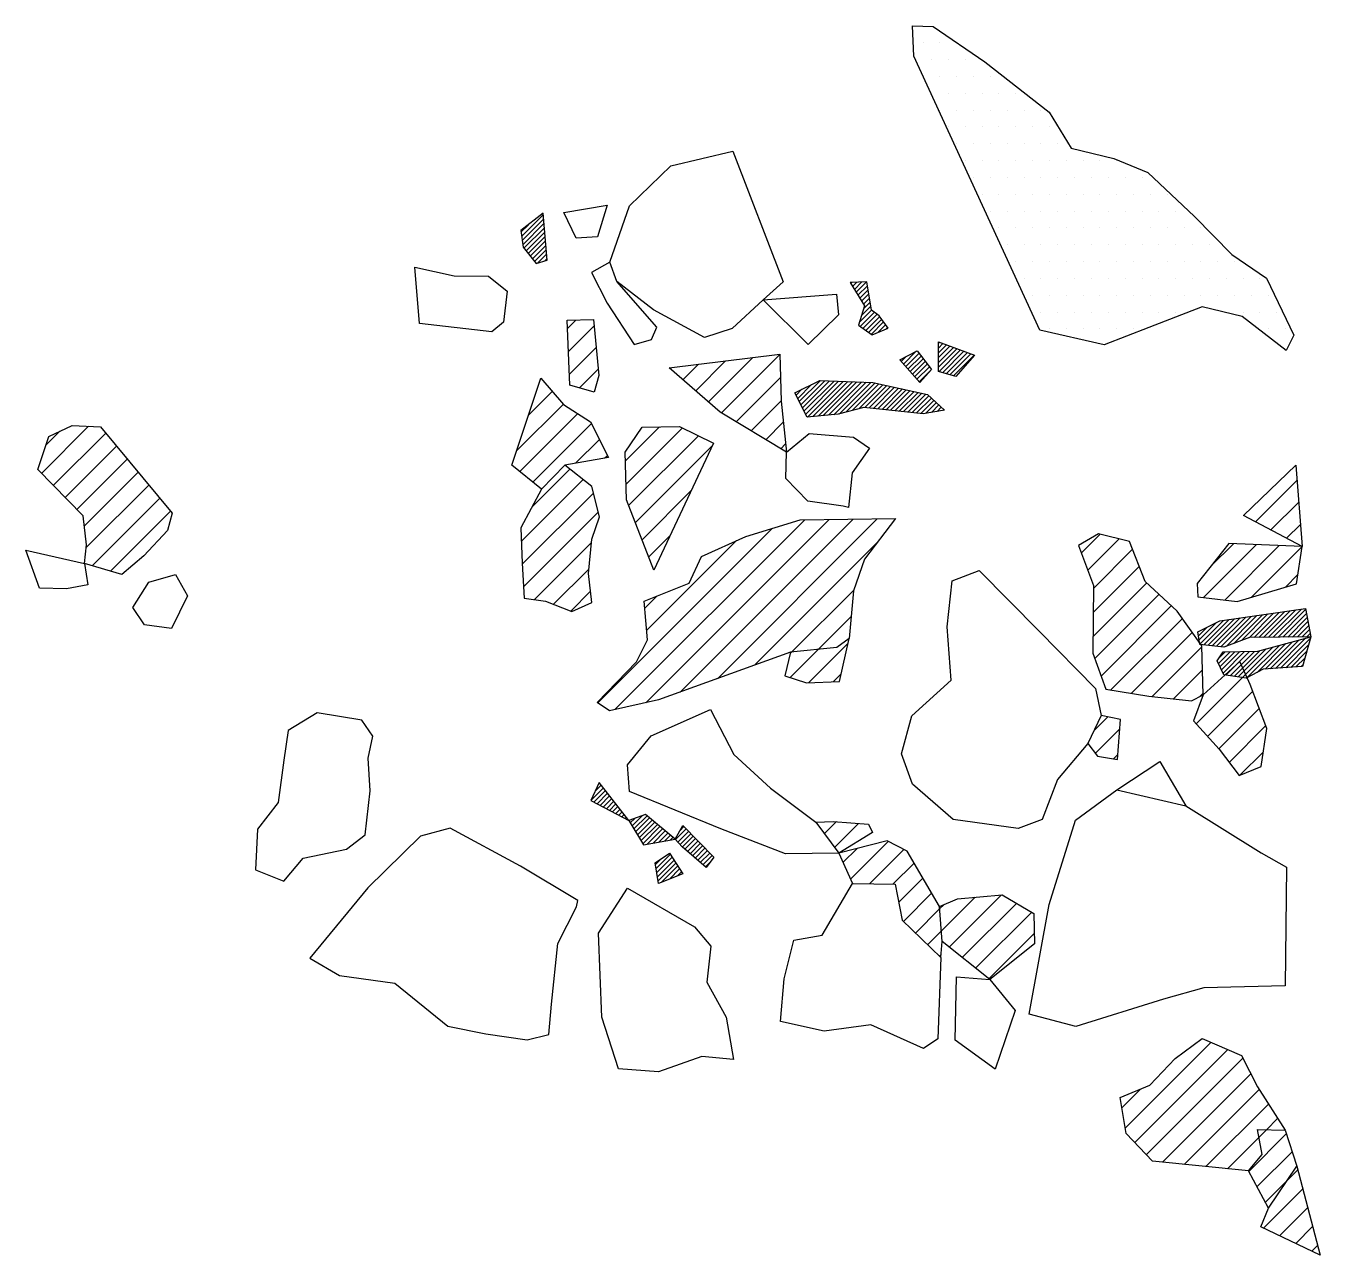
# Model space of a CAD drawing. Header units: metres. Extents: x -10.51 to -9.549, y -12.988 to -12.075.
import ezdxf

# ---------------------------------------------------------------- set-up
doc = ezdxf.new("R2010")
doc.units = ezdxf.units.M
doc.header["$LTSCALE"] = 25
doc.header["$MEASUREMENT"] = 0
doc.layers.get('0').update_dxf_attribs({"linetype": 'CONTINUOUS'})
for name, color, linetype in [('FEUER', 1, 'CONTINUOUS'), ('KNOCHEN', 2, 'CONTINUOUS'), ('KNOCHENSCHRAFF', 2, 'CONTINUOUS'), ('STEINE', 4, 'CONTINUOUS'), ('STEINESCHRAFF', 4, 'CONTINUOUS')]:
    doc.layers.add(name, color=color, linetype=linetype)

# ---------------------------------------------------------------- blocks, each defined once
blk = doc.blocks.new('*X1')
at = {"color": 0}
for p, q in [((-1014.169, -1223.119), (-1012.572, -1221.522)), ((-1014.13, -1223.434), (-1012.544, -1221.847)), ((-1014.208, -1222.805), (-1013.672, -1222.268)), ((-1014.091, -1223.748), (-1012.515, -1222.172)), ((-1014.001, -1224.012), (-1012.487, -1222.498)), ((-1013.845, -1224.21), (-1012.458, -1222.823)), ((-1013.689, -1224.407), (-1012.43, -1223.148)), ((-1013.533, -1224.605), (-1012.402, -1223.473)), ((-1013.377, -1224.802), (-1012.373, -1223.798)), ((-1013.221, -1224.999), (-1012.345, -1224.123)), ((-1012.993, -1225.125), (-1012.316, -1224.448)), ((-1012.479, -1224.965), (-1012.288, -1224.773)), ((-989.746, -1226.627), (-989.673, -1226.553)), ((-989.611, -1226.846), (-989.304, -1226.538)), ((-989.476, -1227.064), (-988.935, -1226.523)), ((-989.342, -1227.283), (-988.567, -1226.508)), ((-989.207, -1227.502), (-988.509, -1226.804)), ((-989.072, -1227.72), (-988.457, -1227.106)), ((-988.937, -1227.939), (-988.406, -1227.408)), ((-989.109, -1229.525), (-988.196, -1228.613)), ((-988.941, -1229.003), (-988.252, -1228.315)), ((-988.802, -1228.158), (-988.355, -1227.71)), ((-988.773, -1228.482), (-988.303, -1228.013)), ((-989.052, -1229.822), (-987.992, -1228.762)), ((-988.844, -1229.968), (-987.787, -1228.911)), ((-988.636, -1230.113), (-987.598, -1229.075)), ((-988.429, -1230.259), (-987.45, -1229.281)), ((-988.221, -1230.405), (-987.302, -1229.486)), ((-987.733, -1230.271), (-987.154, -1229.691)), ((-987.109, -1230), (-987.006, -1229.897)), ((-983.236, -1232.137), (-982.38, -1231.282)), ((-983.236, -1232.491), (-982.121, -1231.377)), ((-983.236, -1232.845), (-981.863, -1231.471)), ((-983.235, -1231.076), (-983.156, -1230.997)), ((-983.235, -1231.43), (-982.898, -1231.092)), ((-983.235, -1231.783), (-982.639, -1231.187)), ((-985.996, -1232.423), (-985.62, -1232.047)), ((-985.831, -1232.611), (-984.885, -1231.666)), ((-985.665, -1232.799), (-984.682, -1231.816)), ((-985.5, -1232.987), (-984.527, -1232.015)), ((-985.335, -1233.176), (-984.373, -1232.214)), ((-985.17, -1233.364), (-984.218, -1232.413)), ((-983.215, -1233.178), (-981.604, -1231.566)), ((-982.939, -1233.255), (-981.345, -1231.661)), ((-982.663, -1233.333), (-981.086, -1231.756)), ((-982.387, -1233.41), (-980.828, -1231.85)), ((-982.111, -1233.488), (-980.599, -1231.976)), ((-985.004, -1233.552), (-984.064, -1232.612)), ((-984.839, -1233.741), (-983.909, -1232.811)), ((-984.674, -1233.929), (-983.755, -1233.01)), ((-993.683, -1235.16), (-992.658, -1234.135)), ((-993.563, -1235.394), (-992.002, -1233.833)), ((-993.443, -1235.628), (-991.662, -1233.846)), ((-993.324, -1235.861), (-991.322, -1233.86)), ((-993.204, -1236.095), (-990.982, -1233.873)), ((-993.084, -1236.328), (-990.642, -1233.887)), ((-992.944, -1236.543), (-990.302, -1233.9)), ((-992.557, -1236.509), (-989.962, -1233.914)), ((-992.169, -1236.474), (-989.622, -1233.927)), ((-991.781, -1236.44), (-989.282, -1233.941)), ((-991.394, -1236.406), (-988.942, -1233.954)), ((-991.006, -1236.372), (-988.602, -1233.968)), ((-990.606, -1236.326), (-988.262, -1233.981)), ((-990.122, -1236.195), (-987.948, -1234.021)), ((-989.638, -1236.065), (-987.657, -1234.084)), ((-989.154, -1235.934), (-987.366, -1234.147)), ((-988.704, -1235.838), (-987.076, -1234.21)), ((-988.385, -1235.872), (-986.785, -1234.272)), ((-988.065, -1235.906), (-986.494, -1234.335)), ((-987.745, -1235.939), (-986.203, -1234.398)), ((-993.803, -1234.927), (-993.364, -1234.487)), ((-987.425, -1235.973), (-985.913, -1234.461)), ((-987.105, -1236.007), (-985.622, -1234.524)), ((-986.785, -1236.041), (-985.331, -1234.586)), ((-986.466, -1236.074), (-985.04, -1234.649)), ((-986.146, -1236.108), (-984.75, -1234.712)), ((-985.826, -1236.142), (-984.459, -1234.775)), ((-985.506, -1236.175), (-984.168, -1234.838)), ((-985.186, -1236.209), (-983.944, -1234.966)), ((-984.866, -1236.243), (-983.76, -1235.136)), ((-984.547, -1236.277), (-983.576, -1235.306)), ((-984.183, -1236.266), (-983.392, -1235.475)), ((-983.761, -1236.199), (-983.208, -1235.645)), ((-983.34, -1236.131), (-983.024, -1235.814)), ((-982.919, -1236.063), (-982.839, -1235.984)), ((-963.84, -1253.4), (-962.082, -1251.642)), ((-963.542, -1253.456), (-961.669, -1251.583)), ((-963.225, -1253.492), (-961.256, -1251.523)), ((-962.908, -1253.529), (-960.843, -1251.463)), ((-962.591, -1253.565), (-960.429, -1251.404)), ((-962.274, -1253.602), (-960.016, -1251.344)), ((-961.887, -1253.569), (-959.603, -1251.285)), ((-961.319, -1253.355), (-959.19, -1251.225)), ((-960.752, -1253.14), (-958.777, -1251.165)), ((-960.184, -1252.926), (-958.363, -1251.106)), ((-959.813, -1252.909), (-957.95, -1251.046)), ((-959.456, -1252.905), (-957.537, -1250.986)), ((-959.098, -1252.901), (-957.124, -1250.927)), ((-958.741, -1252.897), (-956.71, -1250.867)), ((-958.384, -1252.894), (-956.297, -1250.807)), ((-958.026, -1252.89), (-955.981, -1250.844)), ((-957.669, -1252.886), (-955.923, -1251.14)), ((-957.312, -1252.883), (-955.866, -1251.436)), ((-963.941, -1252.794), (-963.304, -1252.158)), ((-963.89, -1253.097), (-962.599, -1251.805)), ((-956.955, -1252.879), (-955.808, -1251.732)), ((-956.597, -1252.875), (-955.751, -1252.029)), ((-956.24, -1252.871), (-955.693, -1252.325)), ((-955.883, -1252.868), (-955.636, -1252.621)), ((-960.675, -1255.892), (-958.416, -1253.633)), ((-960.318, -1255.889), (-957.931, -1253.501)), ((-959.583, -1255.507), (-957.445, -1253.369)), ((-958.982, -1255.26), (-956.96, -1253.237)), ((-958.602, -1255.233), (-956.474, -1253.105)), ((-958.222, -1255.207), (-955.988, -1252.973)), ((-957.842, -1255.18), (-955.613, -1252.951)), ((-957.462, -1255.154), (-955.75, -1253.442)), ((-962.459, -1254.848), (-961.588, -1253.977)), ((-962.42, -1254.456), (-961.949, -1253.984)), ((-962.341, -1255.084), (-961.228, -1253.97)), ((-962.224, -1255.319), (-960.867, -1253.963)), ((-962.106, -1255.555), (-960.507, -1253.956)), ((-961.897, -1255.7), (-960.146, -1253.949)), ((-961.592, -1255.748), (-959.786, -1253.942)), ((-961.286, -1255.796), (-959.388, -1253.898)), ((-960.981, -1255.844), (-958.902, -1253.765)), ((-957.082, -1255.128), (-955.887, -1253.933)), ((-956.702, -1255.101), (-956.025, -1254.424)), ((-956.322, -1255.075), (-956.162, -1254.915)), ((-1009.017, -1264.989), (-1008.106, -1264.078)), ((-1008.712, -1264.331), (-1008.261, -1263.88)), ((-1008.807, -1265.133), (-1007.951, -1264.277)), ((-1008.576, -1265.255), (-1007.796, -1264.475)), ((-1008.344, -1265.377), (-1007.641, -1264.674)), ((-1008.113, -1265.5), (-1007.486, -1264.872)), ((-1007.881, -1265.622), (-1007.331, -1265.071)), ((-1007.65, -1265.744), (-1007.176, -1265.27)), ((-1007.419, -1265.866), (-1007.021, -1265.468)), ((-1007.187, -1265.989), (-1006.866, -1265.667)), ((-1006.956, -1266.111), (-1006.711, -1265.865)), ((-1006.725, -1266.233), (-1006.556, -1266.064)), ((-1006.493, -1266.355), (-1006.401, -1266.262)), ((-1006.262, -1266.477), (-1006.246, -1266.461)), ((-1006.108, -1266.677), (-1005.769, -1266.338)), ((-1005.976, -1266.898), (-1005.204, -1266.126)), ((-1005.844, -1267.119), (-1004.866, -1266.142)), ((-1005.711, -1267.341), (-1004.673, -1266.303)), ((-1005.579, -1267.562), (-1004.481, -1266.464)), ((-1005.446, -1267.783), (-1004.289, -1266.625)), ((-1005.314, -1268.004), (-1004.096, -1266.787)), ((-1005.181, -1268.225), (-1003.904, -1266.948)), ((-1002.417, -1267.229), (-1002.136, -1266.948)), ((-1004.85, -1268.248), (-1003.712, -1267.109)), ((-1004.423, -1268.174), (-1003.519, -1267.27)), ((-1003.995, -1268.1), (-1003.327, -1267.432)), ((-1003.568, -1268.026), (-1003.135, -1267.593)), ((-1003.14, -1267.951), (-1002.943, -1267.754)), ((-1002.754, -1267.919), (-1001.962, -1267.127)), ((-1002.586, -1268.105), (-1001.787, -1267.305)), ((-1002.418, -1268.29), (-1001.612, -1267.484)), ((-1002.247, -1268.473), (-1001.437, -1267.663)), ((-1002.057, -1268.636), (-1001.263, -1267.842)), ((-1001.866, -1268.799), (-1001.088, -1268.021)), ((-1004.196, -1270.068), (-1003.134, -1269.006)), ((-1001.676, -1268.963), (-1000.913, -1268.2)), ((-1001.486, -1269.126), (-1000.739, -1268.379)), ((-1001.296, -1269.289), (-1000.564, -1268.557)), ((-1001.105, -1269.452), (-1000.389, -1268.736)), ((-1000.915, -1269.616), (-1000.215, -1268.915)), ((-1004.246, -1269.764), (-1003.799, -1269.318)), ((-1004.145, -1270.371), (-1002.997, -1269.222)), ((-1004.095, -1270.674), (-1002.86, -1269.439)), ((-1004.045, -1270.977), (-1002.723, -1269.656)), ((-1003.793, -1271.079), (-1002.586, -1269.872)), ((-1000.725, -1269.779), (-1000.04, -1269.094)), ((-1000.535, -1269.942), (-1000.183, -1269.591)), ((-1003.204, -1270.844), (-1002.449, -1270.089)), ((-1002.616, -1270.609), (-1002.312, -1270.305))]:
    blk.add_line(p, q, dxfattribs=at)
blk = doc.blocks.new('*X2')
at = {"color": 0}
for p, q in [((-1010.769, -1229.972), (-1010.14, -1229.343)), ((-1010.698, -1231.669), (-1008.802, -1229.773)), ((-1010.627, -1233.366), (-1008.645, -1231.383)), ((-1001.254, -1234.599), (-999.036, -1232.381)), ((-1000.307, -1235.42), (-997.017, -1232.13)), ((-999.348, -1236.229), (-995.018, -1231.898)), ((-1009.875, -1234.381), (-1008.487, -1232.993)), ((-1003.148, -1232.958), (-1003.073, -1232.882)), ((-1002.201, -1233.779), (-1001.054, -1232.632)), ((-1012.772, -1233.742), (-1012.719, -1233.69)), ((-998.247, -1236.896), (-994.968, -1233.617)), ((-1013.659, -1236.398), (-1011.898, -1234.637)), ((-997.146, -1237.562), (-994.919, -1235.335)), ((-1014.546, -1239.053), (-1011.077, -1235.584)), ((-1014.317, -1240.591), (-1010.008, -1236.282)), ((-1049.813, -1240.732), (-1046.311, -1237.23)), ((-1013.343, -1241.385), (-1008.989, -1237.031)), ((-1006.48, -1239.825), (-1003.936, -1237.281)), ((-996.045, -1238.229), (-994.75, -1236.934)), ((-1049.493, -1238.644), (-1048.449, -1237.6)), ((-1048.937, -1241.623), (-1045.048, -1237.734)), ((-1010.171, -1239.981), (-1008.4, -1238.21)), ((-1006.431, -1241.544), (-1002.244, -1237.357)), ((-1006.231, -1243.112), (-1001.058, -1237.938)), ((-1048.06, -1242.515), (-1044.246, -1238.7)), ((-1005.734, -1244.382), (-1000.032, -1238.68)), ((-994.943, -1238.895), (-994.579, -1238.53)), ((-1047.184, -1243.406), (-1043.444, -1239.666)), ((-1008.031, -1239.609), (-1007.812, -1239.389)), ((-1046.629, -1244.619), (-1042.641, -1240.631)), ((-1013.395, -1243.205), (-1010.595, -1240.405)), ((-1046.486, -1246.243), (-1041.839, -1241.597)), ((-1014.2, -1245.778), (-1009.611, -1241.188)), ((-1005.237, -1245.653), (-1001.589, -1242.005)), ((-959.708, -1244.318), (-956.621, -1241.231)), ((-1046.057, -1247.582), (-1041.037, -1242.563)), ((-1014.133, -1247.478), (-1008.84, -1242.186)), ((-958.553, -1244.931), (-956.497, -1242.875)), ((-1044.694, -1247.987), (-1040.235, -1243.528)), ((-1014.036, -1249.149), (-1008.488, -1243.601)), ((-1008.517, -1257.772), (-995.545, -1244.8)), ((-1007.246, -1258.268), (-993.15, -1244.173)), ((-1004.966, -1257.757), (-991.358, -1244.149)), ((-1002.407, -1256.965), (-989.565, -1244.124)), ((-999.643, -1255.969), (-987.773, -1244.099)), ((-957.398, -1245.544), (-956.373, -1244.519)), ((-1013.221, -1250.101), (-1008.99, -1245.871)), ((-1004.882, -1252.369), (-998.229, -1245.716)), ((-1004.74, -1246.924), (-1003.146, -1245.33)), ((-996.879, -1254.973), (-987.826, -1245.92)), ((-972.638, -1246.642), (-971.244, -1245.248)), ((-972.153, -1247.924), (-969.824, -1245.596)), ((-971.725, -1249.264), (-968.826, -1246.366)), ((-963.561, -1249.939), (-959.644, -1246.022)), ((-963.014, -1247.625), (-961.346, -1245.957)), ((-961.988, -1250.134), (-957.942, -1246.088)), ((-960.017, -1249.931), (-956.251, -1246.165)), ((-1011.797, -1250.446), (-1009.188, -1247.837)), ((-971.744, -1251.051), (-968.325, -1247.632)), ((-957.486, -1249.168), (-956.56, -1248.242)), ((-1010.531, -1250.947), (-1009.065, -1249.481)), ((-994.144, -1254.006), (-989.526, -1249.388)), ((-971.764, -1252.839), (-967.778, -1248.853)), ((-971.634, -1254.476), (-966.865, -1249.707)), ((-1005.026, -1250.745), (-1004.11, -1249.829)), ((-971.161, -1255.772), (-965.952, -1250.562)), ((-992.172, -1253.801), (-989.716, -1251.345)), ((-970.429, -1256.807), (-965.131, -1251.509)), ((-968.908, -1257.054), (-964.392, -1252.538)), ((-992.864, -1256.261), (-989.938, -1253.335)), ((-967.376, -1257.29), (-963.681, -1253.595)), ((-994.248, -1255.877), (-992.172, -1253.801)), ((-994.235, -1254.097), (-994.144, -1254.006)), ((-965.789, -1257.47), (-963.634, -1255.315)), ((-991.02, -1256.185), (-990.456, -1255.621)), ((-964.107, -1259.324), (-960.675, -1255.892)), ((-963.857, -1257.306), (-963.587, -1257.036)), ((-963.269, -1260.254), (-959.912, -1256.897)), ((-962.431, -1261.184), (-959.43, -1258.183)), ((-971.703, -1259.849), (-970.656, -1258.802)), ((-971.589, -1261.503), (-969.78, -1259.694)), ((-961.665, -1262.185), (-958.949, -1259.47)), ((-970.239, -1261.92), (-969.913, -1261.594)), ((-960.832, -1263.12), (-959.127, -1261.415)), ((-991.702, -1267.474), (-990.813, -1266.585)), ((-990.955, -1268.494), (-989.175, -1266.715)), ((-989.769, -1270.844), (-986.972, -1268.047)), ((-990.321, -1269.628), (-989.263, -1268.57)), ((-988.357, -1271.199), (-985.807, -1268.65)), ((-986.618, -1271.229), (-985.049, -1269.66)), ((-986.187, -1272.565), (-984.396, -1270.774)), ((-985.839, -1273.985), (-983.742, -1271.888)), ((-983.15, -1273.064), (-982.81, -1272.724)), ((-983.022, -1274.704), (-980.508, -1272.19)), ((-982.448, -1275.897), (-978.563, -1272.012)), ((-981.465, -1276.682), (-977.423, -1272.641)), ((-984.94, -1274.854), (-983.15, -1273.064)), ((-980.482, -1277.466), (-976.31, -1273.295)), ((-984.041, -1275.722), (-983.022, -1274.704)), ((-979.499, -1278.251), (-976.114, -1274.867)), ((-983.141, -1276.591), (-983.051, -1276.5)), ((-969.365, -1289.331), (-962.996, -1282.962)), ((-968.667, -1290.4), (-961.768, -1283.502)), ((-967.806, -1291.308), (-960.64, -1284.142)), ((-966.596, -1291.865), (-960.043, -1285.312)), ((-969.625, -1287.823), (-968.247, -1286.445)), ((-964.991, -1292.028), (-959.429, -1286.466)), ((-963.387, -1292.191), (-958.744, -1287.548)), ((-958.884, -1289.456), (-958.058, -1288.63)), ((-961.782, -1292.354), (-959.448, -1290.021)), ((-960.209, -1292.549), (-957.423, -1289.763)), ((-959.448, -1290.021), (-958.884, -1289.456)), ((-959.592, -1293.7), (-956.989, -1291.096)), ((-957.391, -1293.267), (-956.568, -1292.443)), ((-959.113, -1296.756), (-956.2, -1293.843)), ((-958.975, -1294.851), (-957.391, -1293.267)), ((-957.916, -1297.328), (-955.832, -1295.243)), ((-956.72, -1297.899), (-955.464, -1296.643)), ((-955.524, -1298.471), (-955.096, -1298.043))]:
    blk.add_line(p, q, dxfattribs=at)
blk = doc.blocks.new('*X3')
at = {"color": 0}
for p, q in [((-984.375, -1208.75), (-984.375, -1208.75)), ((-983.125, -1208.75), (-983.125, -1208.75)), ((-983.75, -1210), (-983.75, -1210)), ((-982.5, -1210), (-982.5, -1210)), ((-981.25, -1210), (-981.25, -1210)), ((-984.375, -1211.25), (-984.375, -1211.25)), ((-983.125, -1211.25), (-983.125, -1211.25)), ((-981.875, -1211.25), (-981.875, -1211.25)), ((-980.625, -1211.25), (-980.625, -1211.25)), ((-979.375, -1211.25), (-979.375, -1211.25)), ((-983.75, -1212.5), (-983.75, -1212.5)), ((-982.5, -1212.5), (-982.5, -1212.5)), ((-981.25, -1212.5), (-981.25, -1212.5)), ((-980, -1212.5), (-980, -1212.5)), ((-978.75, -1212.5), (-978.75, -1212.5)), ((-977.5, -1212.5), (-977.5, -1212.5)), ((-983.125, -1213.75), (-983.125, -1213.75)), ((-981.875, -1213.75), (-981.875, -1213.75)), ((-980.625, -1213.75), (-980.625, -1213.75)), ((-979.375, -1213.75), (-979.375, -1213.75)), ((-978.125, -1213.75), (-978.125, -1213.75)), ((-976.875, -1213.75), (-976.875, -1213.75)), ((-975.625, -1213.75), (-975.625, -1213.75)), ((-982.5, -1215), (-982.5, -1215)), ((-981.25, -1215), (-981.25, -1215)), ((-980, -1215), (-980, -1215)), ((-978.75, -1215), (-978.75, -1215)), ((-977.5, -1215), (-977.5, -1215)), ((-976.25, -1215), (-976.25, -1215)), ((-975, -1215), (-975, -1215)), ((-981.875, -1216.25), (-981.875, -1216.25)), ((-980.625, -1216.25), (-980.625, -1216.25)), ((-979.375, -1216.25), (-979.375, -1216.25)), ((-978.125, -1216.25), (-978.125, -1216.25)), ((-976.875, -1216.25), (-976.875, -1216.25)), ((-975.625, -1216.25), (-975.625, -1216.25)), ((-974.375, -1216.25), (-974.375, -1216.25)), ((-981.25, -1217.5), (-981.25, -1217.5)), ((-980, -1217.5), (-980, -1217.5)), ((-978.75, -1217.5), (-978.75, -1217.5)), ((-977.5, -1217.5), (-977.5, -1217.5)), ((-976.25, -1217.5), (-976.25, -1217.5)), ((-975, -1217.5), (-975, -1217.5)), ((-973.75, -1217.5), (-973.75, -1217.5)), ((-972.5, -1217.5), (-972.5, -1217.5)), ((-971.25, -1217.5), (-971.25, -1217.5)), ((-970, -1217.5), (-970, -1217.5)), ((-980.625, -1218.75), (-980.625, -1218.75)), ((-979.375, -1218.75), (-979.375, -1218.75)), ((-978.125, -1218.75), (-978.125, -1218.75)), ((-976.875, -1218.75), (-976.875, -1218.75)), ((-975.625, -1218.75), (-975.625, -1218.75)), ((-974.375, -1218.75), (-974.375, -1218.75)), ((-973.125, -1218.75), (-973.125, -1218.75)), ((-971.875, -1218.75), (-971.875, -1218.75)), ((-970.625, -1218.75), (-970.625, -1218.75)), ((-969.375, -1218.75), (-969.375, -1218.75)), ((-968.125, -1218.75), (-968.125, -1218.75)), ((-980, -1220), (-980, -1220)), ((-978.75, -1220), (-978.75, -1220)), ((-977.5, -1220), (-977.5, -1220)), ((-976.25, -1220), (-976.25, -1220)), ((-975, -1220), (-975, -1220)), ((-973.75, -1220), (-973.75, -1220)), ((-972.5, -1220), (-972.5, -1220)), ((-971.25, -1220), (-971.25, -1220)), ((-970, -1220), (-970, -1220)), ((-968.75, -1220), (-968.75, -1220)), ((-967.5, -1220), (-967.5, -1220)), ((-966.25, -1220), (-966.25, -1220)), ((-979.375, -1221.25), (-979.375, -1221.25)), ((-978.125, -1221.25), (-978.125, -1221.25)), ((-976.875, -1221.25), (-976.875, -1221.25)), ((-975.625, -1221.25), (-975.625, -1221.25)), ((-974.375, -1221.25), (-974.375, -1221.25)), ((-973.125, -1221.25), (-973.125, -1221.25)), ((-971.875, -1221.25), (-971.875, -1221.25)), ((-970.625, -1221.25), (-970.625, -1221.25)), ((-969.375, -1221.25), (-969.375, -1221.25)), ((-968.125, -1221.25), (-968.125, -1221.25)), ((-966.875, -1221.25), (-966.875, -1221.25)), ((-965.625, -1221.25), (-965.625, -1221.25)), ((-978.75, -1222.5), (-978.75, -1222.5)), ((-977.5, -1222.5), (-977.5, -1222.5)), ((-976.25, -1222.5), (-976.25, -1222.5)), ((-975, -1222.5), (-975, -1222.5)), ((-973.75, -1222.5), (-973.75, -1222.5)), ((-972.5, -1222.5), (-972.5, -1222.5)), ((-971.25, -1222.5), (-971.25, -1222.5)), ((-970, -1222.5), (-970, -1222.5)), ((-968.75, -1222.5), (-968.75, -1222.5)), ((-967.5, -1222.5), (-967.5, -1222.5)), ((-966.25, -1222.5), (-966.25, -1222.5)), ((-965, -1222.5), (-965, -1222.5)), ((-963.75, -1222.5), (-963.75, -1222.5)), ((-978.125, -1223.75), (-978.125, -1223.75)), ((-976.875, -1223.75), (-976.875, -1223.75)), ((-975.625, -1223.75), (-975.625, -1223.75)), ((-974.375, -1223.75), (-974.375, -1223.75)), ((-973.125, -1223.75), (-973.125, -1223.75)), ((-971.875, -1223.75), (-971.875, -1223.75)), ((-970.625, -1223.75), (-970.625, -1223.75)), ((-969.375, -1223.75), (-969.375, -1223.75)), ((-968.125, -1223.75), (-968.125, -1223.75)), ((-966.875, -1223.75), (-966.875, -1223.75)), ((-965.625, -1223.75), (-965.625, -1223.75)), ((-964.375, -1223.75), (-964.375, -1223.75)), ((-963.125, -1223.75), (-963.125, -1223.75)), ((-977.5, -1225), (-977.5, -1225)), ((-976.25, -1225), (-976.25, -1225)), ((-975, -1225), (-975, -1225)), ((-973.75, -1225), (-973.75, -1225)), ((-972.5, -1225), (-972.5, -1225)), ((-971.25, -1225), (-971.25, -1225)), ((-970, -1225), (-970, -1225)), ((-968.75, -1225), (-968.75, -1225)), ((-967.5, -1225), (-967.5, -1225)), ((-966.25, -1225), (-966.25, -1225)), ((-965, -1225), (-965, -1225)), ((-963.75, -1225), (-963.75, -1225)), ((-962.5, -1225), (-962.5, -1225)), ((-961.25, -1225), (-961.25, -1225)), ((-976.875, -1226.25), (-976.875, -1226.25)), ((-975.625, -1226.25), (-975.625, -1226.25)), ((-974.375, -1226.25), (-974.375, -1226.25)), ((-973.125, -1226.25), (-973.125, -1226.25)), ((-971.875, -1226.25), (-971.875, -1226.25)), ((-970.625, -1226.25), (-970.625, -1226.25)), ((-969.375, -1226.25), (-969.375, -1226.25)), ((-968.125, -1226.25), (-968.125, -1226.25)), ((-966.875, -1226.25), (-966.875, -1226.25)), ((-965.625, -1226.25), (-965.625, -1226.25)), ((-964.375, -1226.25), (-964.375, -1226.25)), ((-963.125, -1226.25), (-963.125, -1226.25)), ((-961.875, -1226.25), (-961.875, -1226.25)), ((-960.625, -1226.25), (-960.625, -1226.25)), ((-959.375, -1226.25), (-959.375, -1226.25)), ((-976.25, -1227.5), (-976.25, -1227.5)), ((-975, -1227.5), (-975, -1227.5)), ((-973.75, -1227.5), (-973.75, -1227.5)), ((-972.5, -1227.5), (-972.5, -1227.5)), ((-971.25, -1227.5), (-971.25, -1227.5)), ((-970, -1227.5), (-970, -1227.5)), ((-968.75, -1227.5), (-968.75, -1227.5)), ((-967.5, -1227.5), (-967.5, -1227.5)), ((-966.25, -1227.5), (-966.25, -1227.5)), ((-965, -1227.5), (-965, -1227.5)), ((-963.75, -1227.5), (-963.75, -1227.5)), ((-962.5, -1227.5), (-962.5, -1227.5)), ((-961.25, -1227.5), (-961.25, -1227.5)), ((-960, -1227.5), (-960, -1227.5)), ((-958.75, -1227.5), (-958.75, -1227.5)), ((-975.625, -1228.75), (-975.625, -1228.75)), ((-974.375, -1228.75), (-974.375, -1228.75)), ((-973.125, -1228.75), (-973.125, -1228.75)), ((-971.875, -1228.75), (-971.875, -1228.75)), ((-970.625, -1228.75), (-970.625, -1228.75)), ((-969.375, -1228.75), (-969.375, -1228.75)), ((-968.125, -1228.75), (-968.125, -1228.75)), ((-966.875, -1228.75), (-966.875, -1228.75)), ((-965.625, -1228.75), (-965.625, -1228.75)), ((-961.875, -1228.75), (-961.875, -1228.75)), ((-960.625, -1228.75), (-960.625, -1228.75)), ((-959.375, -1228.75), (-959.375, -1228.75)), ((-958.125, -1228.75), (-958.125, -1228.75)), ((-975, -1230), (-975, -1230)), ((-973.75, -1230), (-973.75, -1230)), ((-972.5, -1230), (-972.5, -1230)), ((-971.25, -1230), (-971.25, -1230)), ((-970, -1230), (-970, -1230)), ((-968.75, -1230), (-968.75, -1230)), ((-958.75, -1230), (-958.75, -1230)), ((-957.5, -1230), (-957.5, -1230))]:
    blk.add_line(p, q, dxfattribs=at)

msp = doc.modelspace()

# ---------------------------------------------------------------- linework, layer by layer
at = {"layer": 'KNOCHEN'}
for points in [[(-10.12277, -12.24901), (-10.12581, -12.21418), (-10.14222, -12.22697), (-10.14069, -12.23927), (-10.13096, -12.25157), (-10.12277, -12.24901)], [(-9.89789, -12.26558), (-9.88714, -12.28301), (-9.89176, -12.29735), (-9.88152, -12.30453), (-9.86974, -12.29941), (-9.87639, -12.29019), (-9.88202, -12.28608), (-9.88559, -12.26508), (-9.89789, -12.26558)], [(-9.83237, -12.33172), (-9.83235, -12.30969), (-9.80572, -12.31944), (-9.81956, -12.33531), (-9.83237, -12.33172)], [(-9.8462, -12.3399), (-9.86105, -12.32298), (-9.84823, -12.31633), (-9.83749, -12.33017), (-9.8462, -12.3399)], [(-9.82778, -12.36041), (-9.84366, -12.36296), (-9.88771, -12.35831), (-9.90667, -12.36342), (-9.92972, -12.36545), (-9.93893, -12.34751), (-9.92048, -12.33831), (-9.88104, -12.33987), (-9.84057, -12.34861), (-9.82778, -12.36041)], [(-9.55588, -12.52864), (-9.60148, -12.52912), (-9.62044, -12.53628), (-9.63837, -12.53422), (-9.6399, -12.52499), (-9.6235, -12.51681), (-9.55997, -12.50764), (-9.55588, -12.52864)], [(-9.56205, -12.55067), (-9.59125, -12.5527), (-9.60406, -12.55934), (-9.62045, -12.55677), (-9.62557, -12.54652), (-9.62095, -12.53987), (-9.59534, -12.53937), (-9.55588, -12.52864), (-9.56205, -12.55067)], [(-10.06212, -12.66504), (-10.08413, -12.63684), (-10.09029, -12.65016), (-10.06212, -12.66504)], [(-10.02781, -12.67889), (-10.04983, -12.66043), (-10.06212, -12.66504), (-10.05138, -12.68297), (-10.02781, -12.67889)], [(-10.02781, -12.67889), (-10.02217, -12.66865), (-9.99913, -12.69224), (-10.00478, -12.69992), (-10.02269, -12.68453), (-10.02781, -12.67889)], [(-10.04013, -12.71167), (-10.04268, -12.6963), (-10.03192, -12.68914), (-10.0222, -12.70451), (-10.04013, -12.71167)]]:
    msp.add_lwpolyline(points, dxfattribs=at)
at = {"layer": 'STEINE'}
for points in [[(-9.57416, -12.31603), (-9.60693, -12.29091), (-9.63664, -12.28371), (-9.67609, -12.29905), (-9.7094, -12.31183), (-9.75704, -12.30104), (-9.85063, -12.09759), (-9.85163, -12.07505), (-9.83627, -12.07557), (-9.79787, -12.10173), (-9.75025, -12.13916), (-9.73388, -12.16581), (-9.70212, -12.17352), (-9.67703, -12.18378), (-9.64222, -12.2166), (-9.61458, -12.24479), (-9.58898, -12.26223), (-9.56852, -12.30477), (-9.57416, -12.31603)], [(-10.07615, -12.25059), (-10.06177, -12.20859), (-10.03101, -12.1789), (-9.9849, -12.16818), (-9.94758, -12.26503), (-9.96244, -12.27834), (-9.98551, -12.29984), (-10.00601, -12.30648), (-10.0439, -12.28596), (-10.07104, -12.26494)], [(-10.10124, -12.23264), (-10.11044, -12.21368), (-10.07817, -12.20807), (-10.08536, -12.23163), (-10.10124, -12.23264)], [(-10.07615, -12.25059), (-10.08999, -12.25826), (-10.07822, -12.28081), (-10.05827, -12.31156), (-10.04546, -12.30799), (-10.04135, -12.29877), (-10.07104, -12.26494), (-10.07615, -12.25059)], [(-9.96244, -12.27834), (-9.90814, -12.27428), (-9.90661, -12.28965), (-9.92917, -12.31166), (-9.96244, -12.27834)], [(-10.10593, -12.34175), (-10.10794, -12.29359), (-10.08848, -12.2931), (-10.08441, -12.3346), (-10.08801, -12.34689), (-10.10593, -12.34175)], [(-9.94511, -12.39157), (-9.99427, -12.36182), (-10.03215, -12.329), (-9.95018, -12.31882), (-9.94918, -12.35365), (-9.94511, -12.39157)], [(-10.127, -12.41909), (-10.14901, -12.40114), (-10.12744, -12.33661), (-10.11055, -12.35609), (-10.09058, -12.36891), (-10.07729, -12.39556), (-10.10956, -12.40117)], [(-10.50095, -12.40446), (-10.49274, -12.37988), (-10.47531, -12.37169), (-10.45431, -12.37273), (-10.40108, -12.43681), (-10.40468, -12.44961), (-10.42211, -12.46855), (-10.43851, -12.48237), (-10.46617, -12.47416), (-10.46462, -12.46033), (-10.46717, -12.43881), (-10.50095, -12.40446)], [(-10.04354, -12.47909), (-10.06399, -12.42682), (-10.06499, -12.39147), (-10.05217, -12.37304), (-10.0245, -12.37255), (-9.99941, -12.38486), (-10.04354, -12.47909)], [(-9.90314, -12.43156), (-9.92926, -12.42795), (-9.94564, -12.41103), (-9.94511, -12.39157), (-9.9282, -12.37775), (-9.89541, -12.38033), (-9.88364, -12.38854), (-9.89646, -12.40697), (-9.89904, -12.43258), (-9.90314, -12.43156)], [(-10.13986, -12.50002), (-10.12399, -12.50208), (-10.10452, -12.50978), (-10.08966, -12.50313), (-10.09221, -12.48162), (-10.08963, -12.456), (-10.08398, -12.43961), (-10.0896, -12.41707), (-10.10956, -12.40117), (-10.127, -12.41909), (-10.14239, -12.44777), (-10.14138, -12.47389), (-10.13986, -12.50002)], [(-9.56249, -12.46153), (-9.60602, -12.43844), (-9.56706, -12.40108), (-9.56249, -12.46153)], [(-9.94215, -12.54013), (-10.04003, -12.5754), (-10.07641, -12.58357), (-10.08562, -12.57742), (-10.0564, -12.54721), (-10.04819, -12.53083), (-10.05073, -12.50214), (-10.01742, -12.48884), (-10.00818, -12.46887), (-9.97539, -12.45404), (-9.93491, -12.44178), (-9.86421, -12.44081), (-9.88729, -12.47101), (-9.8955, -12.49457), (-9.8986, -12.52992)], [(-9.70806, -12.56746), (-9.6763, -12.57261), (-9.64454, -12.57622), (-9.63583, -12.57162), (-9.63683, -12.53524), (-9.65525, -12.50961), (-9.6788, -12.48757), (-9.69056, -12.45785), (-9.71361, -12.45219), (-9.72847, -12.46089), (-9.71722, -12.49061), (-9.71777, -12.54082), (-9.70806, -12.56746)], [(-9.56249, -12.46153), (-9.61679, -12.45944), (-9.64038, -12.48913), (-9.63987, -12.49887), (-9.61068, -12.50248), (-9.56661, -12.48919), (-9.56249, -12.46153)], [(-10.49948, -12.49257), (-10.50971, -12.46439), (-10.46617, -12.47416), (-10.46362, -12.49004), (-10.4795, -12.4931), (-10.49948, -12.49257)], [(-10.43033, -12.50697), (-10.41854, -12.48802), (-10.39855, -12.4824), (-10.38986, -12.49829), (-10.40166, -12.52236), (-10.42164, -12.51978), (-10.43033, -12.50697)], [(-9.85156, -12.63805), (-9.85973, -12.6155), (-9.85203, -12.58733), (-9.82281, -12.56071), (-9.82585, -12.52127), (-9.82224, -12.48695), (-9.80225, -12.47928), (-9.75772, -12.52439), (-9.71575, -12.56694), (-9.71166, -12.58693), (-9.72141, -12.60792), (-9.74397, -12.63454), (-9.75527, -12.66425), (-9.7732, -12.67089), (-9.82135, -12.6642), (-9.85156, -12.63805)], [(-9.94215, -12.54013), (-9.94627, -12.55755), (-9.93039, -12.56268), (-9.9058, -12.56167), (-9.8986, -12.52992), (-9.90783, -12.53657), (-9.94215, -12.54013)], [(-9.63583, -12.57162), (-9.64302, -12.59108), (-9.62408, -12.61209), (-9.60924, -12.63157), (-9.59284, -12.62493), (-9.58872, -12.59675), (-9.60099, -12.56396), (-9.60866, -12.54705), (-9.63583, -12.57162)], [(-9.90641, -12.68923), (-9.94585, -12.68971), (-9.994, -12.67124), (-10.0616, -12.64352), (-10.06312, -12.62354), (-10.04568, -12.60204), (-10.00161, -12.5826), (-9.98422, -12.61592), (-9.95709, -12.64104), (-9.9233, -12.66617), (-9.90641, -12.68923)], [(-10.32235, -12.65152), (-10.33774, -12.67148), (-10.3393, -12.70171), (-10.3183, -12.70992), (-10.30394, -12.69303), (-10.27166, -12.68639), (-10.25782, -12.67564), (-10.25421, -12.64286), (-10.25573, -12.61878), (-10.25213, -12.60239), (-10.26032, -12.5906), (-10.29361, -12.58494), (-10.31514, -12.59824), (-10.31823, -12.62027), (-10.32235, -12.65152)], [(-9.72141, -12.60792), (-9.71425, -12.61715), (-9.69939, -12.61972), (-9.69732, -12.59001), (-9.71166, -12.58693)], [(-9.69992, -12.64226), (-9.66814, -12.62128), (-9.6487, -12.65408)], [(-9.57504, -12.78785), (-9.63549, -12.78934), (-9.66521, -12.79751), (-9.73028, -12.81795), (-9.76511, -12.8087), (-9.75019, -12.72726), (-9.73068, -12.66478), (-9.69992, -12.64226), (-9.6487, -12.65408), (-9.59289, -12.68896), (-9.57394, -12.69973), (-9.57504, -12.78785)], [(-10.10008, -12.72443), (-10.14258, -12.69878), (-10.19481, -12.67057), (-10.21684, -12.6767), (-10.25581, -12.71509), (-10.29888, -12.76731), (-10.27686, -12.78013), (-10.23588, -12.7858), (-10.19646, -12.81759), (-10.16829, -12.82325), (-10.13756, -12.82788), (-10.12167, -12.8238), (-10.1196, -12.80126), (-10.11496, -12.75618), (-10.10111, -12.72904), (-10.10008, -12.72443)], [(-9.9233, -12.66617), (-9.91049, -12.66566), (-9.88436, -12.66773), (-9.8813, -12.67388), (-9.90641, -12.68923)], [(-9.83165, -12.72874), (-9.85569, -12.68773), (-9.87054, -12.68004), (-9.90641, -12.68923), (-9.89618, -12.71178)], [(-9.98439, -12.84235), (-10.00796, -12.84028), (-10.04024, -12.85152), (-10.06995, -12.84945), (-10.08222, -12.81102), (-10.08473, -12.74852), (-10.06319, -12.71524), (-10.01352, -12.74396), (-10.00123, -12.75832), (-10.00433, -12.78495), (-9.99, -12.81109), (-9.98439, -12.84235)], [(-9.83065, -12.76665), (-9.83275, -12.82709), (-9.84351, -12.83426), (-9.88243, -12.81681), (-9.91727, -12.82139), (-9.94954, -12.8142), (-9.94695, -12.78244), (-9.93976, -12.75375), (-9.91875, -12.75018), (-9.89618, -12.71178), (-9.86442, -12.71232), (-9.85932, -12.73896), (-9.83065, -12.76665)], [(-9.79429, -12.78307), (-9.82962, -12.75486), (-9.83165, -12.72874), (-9.81832, -12.72311), (-9.78502, -12.72006), (-9.76147, -12.73391), (-9.76097, -12.75645), (-9.79429, -12.78307)], [(-9.83065, -12.76665), (-9.82962, -12.75486)], [(-9.81994, -12.82813), (-9.81888, -12.781), (-9.79429, -12.78307), (-9.77535, -12.80613), (-9.79024, -12.84967), (-9.81994, -12.82813)], [(-9.60229, -12.92512), (-9.6735, -12.91789), (-9.69295, -12.89738), (-9.69754, -12.87074), (-9.6755, -12.86154), (-9.65653, -12.84157), (-9.63654, -12.82673), (-9.60735, -12.83956), (-9.59559, -12.86262), (-9.57512, -12.89491)], [(-9.58746, -12.95279), (-9.60229, -12.92512), (-9.59204, -12.91283), (-9.59561, -12.89438), (-9.57512, -12.89491), (-9.56643, -12.92156)], [(-9.54906, -12.98766), (-9.5931, -12.96662), (-9.58746, -12.95279), (-9.56643, -12.92156), (-9.54906, -12.98766)]]:
    msp.add_lwpolyline(points, dxfattribs=at)
msp.add_lwpolyline([(-10.21758, -12.29607), (-10.22113, -12.25406), (-10.19193, -12.26074), (-10.16632, -12.26076), (-10.1525, -12.27204), (-10.15508, -12.2951), (-10.16379, -12.30226)], close=True, dxfattribs=at)

# ---------------------------------------------------------------- block references
at = {"layer": 'FEUER', "xscale": 0.01, "yscale": 0.01, "zscale": 0.01}
msp.add_blockref('*X2', (0, 0), dxfattribs=at)
at = {"layer": 'KNOCHENSCHRAFF', "xscale": 0.01, "yscale": 0.01, "zscale": 0.01}
msp.add_blockref('*X1', (0, 0), dxfattribs=at)
at = {"layer": 'STEINESCHRAFF', "xscale": 0.01, "yscale": 0.01, "zscale": 0.01}
msp.add_blockref('*X3', (0, 0), dxfattribs=at)

doc.saveas('drawing.dxf')
